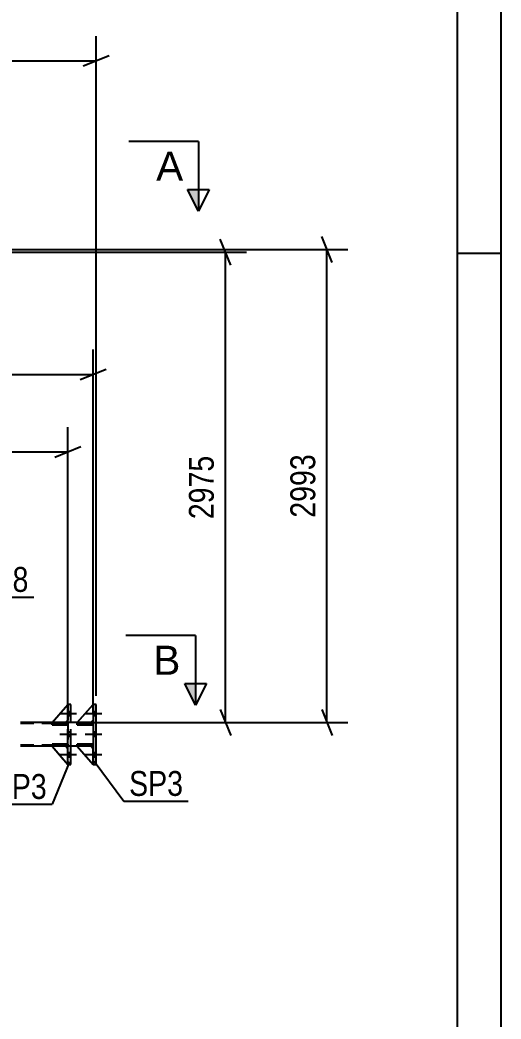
# Model space of a CAD drawing. Header units: millimetres. Extents: x -808 to 381, y -747 to 94.
# Drawn here: x 325.8 to 381.1, y -89.7 to 25.2 of the extents above; entities that cross this region are included whole.
import ezdxf

# ---------------------------------------------------------------- set-up
doc = ezdxf.new("R2010")
doc.units = ezdxf.units.MM
doc.linetypes.add('DXK_LINE_DOT2', pattern=[3.9198, 1.9599, -1.9599])
doc.styles.add('Arial', font='arial.ttf', dxfattribs={"height": 0.2})
doc.styles.add('Arial Narrow', font='ARIALN.TTF', dxfattribs={"height": 0.2})

# ---------------------------------------------------------------- blocks, each defined once
blk = doc.blocks.new('Unknown-232923327-64945')
at = {"color": 5, "linetype": 'Continuous'}
for p, q in [((381.12, -746.68), (381.12, 94.32)), ((376.12, -741.68), (376.12, 89.32)), ((381.12, -1.68), (376.12, -1.68))]:
    blk.add_line(p, q, dxfattribs=at)
blk = doc.blocks.new('Part-232923327-56431 - 56149')
at = {"color": 2, "linetype": 'Continuous'}
for p, q in [((334.55, -53.53), (334.19, -53.53)), ((334.19, -53.53), (334.19, -60.43)), ((334.55, -60.43), (334.55, -53.53)), ((334.19, -60.43), (334.55, -60.43))]:
    blk.add_line(p, q, dxfattribs=at)
blk = doc.blocks.new('Part-232923327-56437 - 56149')
at = {"color": 2, "linetype": 'Continuous'}
for p, q in [((331.65, -53.53), (331.29, -53.53)), ((331.29, -55.62), (331.29, -53.53)), ((331.65, -55.62), (331.65, -53.53)), ((331.29, -60.43), (331.29, -58.34)), ((331.65, -60.43), (331.65, -58.34)), ((331.29, -60.43), (331.65, -60.43))]:
    blk.add_line(p, q, dxfattribs=at)
at = {"color": 7, "linetype": 'DXK_LINE_DOT2'}
for p, q in [((331.29, -58.34), (331.29, -55.62)), ((331.65, -58.34), (331.65, -55.62))]:
    blk.add_line(p, q, dxfattribs=at)
blk = doc.blocks.new('Bolt-232923327-56592 - 56149')
at = {"linetype": 'Continuous'}
for points in [[(334.55, -54.85), (334.55, -54.38), (334.19, -54.38), (334.19, -54.85)], [(334.55, -54.85), (334.55, -54.38), (334.19, -54.38), (334.19, -54.85)], [(334.55, -54.85), (334.55, -54.38), (334.19, -54.38), (334.19, -54.85)], [(334.55, -57.22), (334.55, -56.74), (334.19, -56.74), (334.19, -57.22)], [(334.55, -57.22), (334.55, -56.74), (334.19, -56.74), (334.19, -57.22)], [(334.55, -59.58), (334.55, -59.11), (334.19, -59.11), (334.19, -59.58)], [(334.55, -59.58), (334.55, -59.11), (334.19, -59.11), (334.19, -59.58)], [(334.55, -59.58), (334.55, -59.11), (334.19, -59.11), (334.19, -59.58)]]:
    blk.add_hatch(color=1, dxfattribs=at).paths.add_polyline_path(points)
at = {"color": 1, "linetype": 'Continuous'}
for p, q in [((335.19, -54.62), (333.28, -54.62)), ((335.19, -54.62), (333.28, -54.62)), ((335.19, -54.62), (333.28, -54.62)), ((334.55, -54.38), (334.19, -54.38)), ((334.55, -54.38), (334.19, -54.38)), ((334.55, -54.38), (334.19, -54.38)), ((334.55, -54.85), (334.19, -54.85)), ((334.55, -54.85), (334.19, -54.85)), ((334.55, -54.85), (334.19, -54.85)), ((335.19, -56.98), (333.28, -56.98)), ((335.19, -56.98), (333.28, -56.98)), ((334.55, -56.74), (334.19, -56.74)), ((334.55, -56.74), (334.19, -56.74)), ((334.55, -57.22), (334.19, -57.22)), ((334.55, -57.22), (334.19, -57.22)), ((335.19, -59.34), (333.28, -59.34)), ((335.19, -59.34), (333.28, -59.34)), ((335.19, -59.34), (333.28, -59.34)), ((334.55, -59.11), (334.19, -59.11)), ((334.55, -59.11), (334.19, -59.11)), ((334.55, -59.11), (334.19, -59.11)), ((334.55, -59.58), (334.19, -59.58)), ((334.55, -59.58), (334.19, -59.58)), ((334.55, -59.58), (334.19, -59.58))]:
    blk.add_line(p, q, dxfattribs=at)
blk = doc.blocks.new('Part-232923327-56524 - 56149')
at = {"color": 2, "linetype": 'Continuous'}
for p, q in [((332.37, -55.62), (325.83, -55.62)), ((334.19, -55.62), (333.92, -55.62)), ((332.37, -58.34), (325.83, -58.34)), ((334.19, -58.34), (333.92, -58.34))]:
    blk.add_line(p, q, dxfattribs=at)
at = {"color": 7, "linetype": 'DXK_LINE_DOT2'}
for p, q in [((334.19, -55.73), (325.83, -55.73)), ((333.92, -55.62), (332.37, -55.62)), ((334.19, -55.62), (334.19, -58.34)), ((334.19, -58.23), (325.83, -58.23)), ((333.92, -58.34), (332.37, -58.34))]:
    blk.add_line(p, q, dxfattribs=at)
blk = doc.blocks.new('Part-232923327-56525 - 56149')
at = {"color": 7, "linetype": 'DXK_LINE_DOT2'}
for p, q in [((331.29, -55.62), (325.83, -55.62)), ((331.29, -55.73), (325.83, -55.73)), ((331.29, -55.62), (331.29, -58.34)), ((331.29, -58.23), (325.83, -58.23)), ((331.02, -58.34), (325.83, -58.34))]:
    blk.add_line(p, q, dxfattribs=at)
at = {"color": 2, "linetype": 'Continuous'}
for p, q in [((329.47, -58.34), (325.83, -58.34)), ((331.29, -58.34), (331.02, -58.34))]:
    blk.add_line(p, q, dxfattribs=at)
blk = doc.blocks.new('Part-232923327-56542 - 56149')
at = {"color": 7, "linetype": 'DXK_LINE_DOT2'}
for p, q in [((334.19, -55.73), (332.37, -55.73)), ((332.37, -55.73), (332.37, -55.87)), ((332.37, -55.87), (334.19, -55.87)), ((333.92, -55.87), (333.92, -55.73)), ((334.19, -55.87), (334.19, -55.73))]:
    blk.add_line(p, q, dxfattribs=at)
blk = doc.blocks.new('Part-232923327-56543 - 56149')
at = {"color": 7, "linetype": 'DXK_LINE_DOT2'}
for p, q in [((334.19, -58.09), (332.37, -58.09)), ((332.37, -58.09), (332.37, -58.23)), ((332.37, -58.23), (334.19, -58.23)), ((333.92, -58.23), (333.92, -58.09)), ((334.19, -58.23), (334.19, -58.09))]:
    blk.add_line(p, q, dxfattribs=at)
blk = doc.blocks.new('Part-232923327-56544 - 56149')
at = {"color": 2, "linetype": 'Continuous'}
for p, q in [((332.37, -55.87), (332.37, -55.73)), ((332.37, -55.73), (334.19, -55.73)), ((334.19, -55.87), (332.37, -55.87)), ((334.19, -55.73), (334.19, -55.87))]:
    blk.add_line(p, q, dxfattribs=at)
at = {"color": 7, "linetype": 'DXK_LINE_DOT2'}
blk.add_line((333.92, -55.87), (333.92, -55.73), dxfattribs=at)
blk = doc.blocks.new('Part-232923327-56545 - 56149')
at = {"color": 2, "linetype": 'Continuous'}
for p, q in [((332.37, -58.23), (332.37, -58.09)), ((332.37, -58.09), (334.19, -58.09)), ((334.19, -58.23), (332.37, -58.23)), ((334.19, -58.09), (334.19, -58.23))]:
    blk.add_line(p, q, dxfattribs=at)
at = {"color": 7, "linetype": 'DXK_LINE_DOT2'}
blk.add_line((333.92, -58.23), (333.92, -58.09), dxfattribs=at)
blk = doc.blocks.new('Part-232923327-56546 - 56149')
at = {"color": 7, "linetype": 'DXK_LINE_DOT2'}
for p, q in [((332.37, -55.62), (334.19, -53.53)), ((334.19, -53.53), (334.19, -55.34)), ((333.92, -55.62), (332.37, -55.62)), ((334.19, -55.34), (333.92, -55.62))]:
    blk.add_line(p, q, dxfattribs=at)
blk = doc.blocks.new('Part-232923327-56547 - 56149')
at = {"color": 2, "linetype": 'Continuous'}
for p, q in [((332.37, -55.62), (334.19, -53.53)), ((333.92, -55.62), (332.37, -55.62)), ((334.19, -55.34), (333.92, -55.62))]:
    blk.add_line(p, q, dxfattribs=at)
at = {"color": 7, "linetype": 'DXK_LINE_DOT2'}
blk.add_line((334.19, -53.53), (334.19, -55.34), dxfattribs=at)
blk = doc.blocks.new('Part-232923327-56548 - 56149')
at = {"color": 7, "linetype": 'DXK_LINE_DOT2'}
for p, q in [((333.92, -58.34), (332.37, -58.34)), ((332.37, -58.34), (334.19, -60.43)), ((334.19, -58.62), (333.92, -58.34)), ((334.19, -60.43), (334.19, -58.62))]:
    blk.add_line(p, q, dxfattribs=at)
blk = doc.blocks.new('Part-232923327-56549 - 56149')
at = {"color": 2, "linetype": 'Continuous'}
for p, q in [((333.92, -58.34), (332.37, -58.34)), ((332.37, -58.34), (334.19, -60.43)), ((334.19, -58.62), (333.92, -58.34))]:
    blk.add_line(p, q, dxfattribs=at)
at = {"color": 7, "linetype": 'DXK_LINE_DOT2'}
blk.add_line((334.19, -60.43), (334.19, -58.62), dxfattribs=at)
blk = doc.blocks.new('Part-232923327-56558 - 56149')
at = {"color": 7, "linetype": 'DXK_LINE_DOT2'}
for p, q in [((331.29, -55.73), (329.47, -55.73)), ((329.47, -55.73), (329.47, -55.87)), ((329.47, -55.87), (331.29, -55.87)), ((331.02, -55.87), (331.02, -55.73)), ((331.29, -55.87), (331.29, -55.73))]:
    blk.add_line(p, q, dxfattribs=at)
blk = doc.blocks.new('Part-232923327-56559 - 56149')
at = {"color": 7, "linetype": 'DXK_LINE_DOT2'}
for p, q in [((331.29, -58.09), (329.47, -58.09)), ((329.47, -58.23), (329.47, -58.09)), ((329.47, -58.23), (329.47, -58.23)), ((329.47, -58.23), (331.29, -58.23)), ((331.02, -58.23), (331.02, -58.09)), ((331.02, -58.23), (331.02, -58.23)), ((331.29, -58.23), (331.29, -58.09))]:
    blk.add_line(p, q, dxfattribs=at)
blk = doc.blocks.new('Part-232923327-56560 - 56149')
at = {"color": 7, "linetype": 'DXK_LINE_DOT2'}
for p, q in [((329.47, -55.87), (329.47, -55.73)), ((329.47, -55.73), (331.29, -55.73)), ((331.29, -55.87), (329.47, -55.87)), ((331.02, -55.87), (331.02, -55.73)), ((331.29, -55.73), (331.29, -55.87))]:
    blk.add_line(p, q, dxfattribs=at)
blk = doc.blocks.new('Part-232923327-56561 - 56149')
at = {"color": 7, "linetype": 'DXK_LINE_DOT2'}
for p, q in [((329.47, -58.23), (329.47, -58.09)), ((329.47, -58.09), (331.29, -58.09)), ((331.29, -58.23), (329.47, -58.23)), ((329.47, -58.23), (329.47, -58.23)), ((331.02, -58.23), (331.02, -58.09)), ((331.29, -58.09), (331.29, -58.23))]:
    blk.add_line(p, q, dxfattribs=at)
blk = doc.blocks.new('Part-232923327-56562 - 56149')
at = {"color": 7, "linetype": 'DXK_LINE_DOT2'}
for p, q in [((329.47, -55.62), (331.29, -53.53)), ((331.29, -53.53), (331.29, -55.34)), ((331.02, -55.62), (329.47, -55.62)), ((331.29, -55.34), (331.02, -55.62))]:
    blk.add_line(p, q, dxfattribs=at)
blk = doc.blocks.new('Part-232923327-56563 - 56149')
at = {"color": 2, "linetype": 'Continuous'}
for p, q in [((329.47, -55.62), (331.29, -53.53)), ((331.29, -55.34), (331.02, -55.62))]:
    blk.add_line(p, q, dxfattribs=at)
at = {"color": 7, "linetype": 'DXK_LINE_DOT2'}
for p, q in [((331.29, -53.53), (331.29, -55.34)), ((331.02, -55.62), (329.47, -55.62)), ((329.47, -55.62), (329.47, -55.62)), ((331.02, -55.62), (331.02, -55.62))]:
    blk.add_line(p, q, dxfattribs=at)
blk = doc.blocks.new('Part-232923327-56564 - 56149')
at = {"color": 7, "linetype": 'DXK_LINE_DOT2'}
for p, q in [((331.02, -58.34), (329.47, -58.34)), ((329.47, -58.34), (331.29, -60.43)), ((331.29, -58.62), (331.02, -58.34)), ((331.29, -60.43), (331.29, -58.62))]:
    blk.add_line(p, q, dxfattribs=at)
blk = doc.blocks.new('Part-232923327-56565 - 56149')
at = {"color": 2, "linetype": 'Continuous'}
for p, q in [((331.02, -58.34), (329.47, -58.34)), ((329.47, -58.34), (331.29, -60.43)), ((331.29, -58.62), (331.02, -58.34))]:
    blk.add_line(p, q, dxfattribs=at)
at = {"color": 7, "linetype": 'DXK_LINE_DOT2'}
blk.add_line((331.29, -60.43), (331.29, -58.62), dxfattribs=at)
blk = doc.blocks.new('Bolt-232923327-56597 - 56149')
at = {"linetype": 'Continuous'}
for points in [[(331.65, -54.85), (331.65, -54.38), (331.29, -54.38), (331.29, -54.85)], [(331.65, -54.85), (331.65, -54.38), (331.29, -54.38), (331.29, -54.85)], [(331.65, -54.85), (331.65, -54.38), (331.29, -54.38), (331.29, -54.85)], [(331.65, -59.58), (331.65, -59.11), (331.29, -59.11), (331.29, -59.58)], [(331.65, -59.58), (331.65, -59.11), (331.29, -59.11), (331.29, -59.58)], [(331.65, -59.58), (331.65, -59.11), (331.29, -59.11), (331.29, -59.58)]]:
    blk.add_hatch(color=1, dxfattribs=at).paths.add_polyline_path(points)
at = {"color": 1, "linetype": 'Continuous'}
for p, q in [((332.29, -54.62), (330.38, -54.62)), ((332.29, -54.62), (330.38, -54.62)), ((332.29, -54.62), (330.38, -54.62)), ((331.65, -54.38), (331.29, -54.38)), ((331.65, -54.38), (331.29, -54.38)), ((331.65, -54.38), (331.29, -54.38)), ((331.65, -54.85), (331.29, -54.85)), ((331.65, -54.85), (331.29, -54.85)), ((331.65, -54.85), (331.29, -54.85)), ((332.29, -59.34), (330.38, -59.34)), ((332.29, -59.34), (330.38, -59.34)), ((332.29, -59.34), (330.38, -59.34)), ((331.65, -59.11), (331.29, -59.11)), ((331.65, -59.11), (331.29, -59.11)), ((331.65, -59.11), (331.29, -59.11)), ((331.65, -59.58), (331.29, -59.58)), ((331.65, -59.58), (331.29, -59.58)), ((331.65, -59.58), (331.29, -59.58))]:
    blk.add_line(p, q, dxfattribs=at)
at = {"color": 1, "linetype": 'DXK_LINE_DOT2'}
for p, q in [((332.29, -56.98), (330.38, -56.98)), ((332.29, -56.98), (330.38, -56.98)), ((331.65, -56.74), (331.29, -56.74)), ((331.65, -56.74), (331.29, -56.74)), ((331.65, -57.22), (331.29, -57.22)), ((331.65, -57.22), (331.29, -57.22))]:
    blk.add_line(p, q, dxfattribs=at)
blk = doc.blocks.new('StraightDimension-232923327-82495 - 56149')
at = {"color": 7, "linetype": 'Continuous'}
for p, q in [((334.55, -52.53), (334.55, 23.34)), ((333.05, 19.89), (336.05, 21.09)), ((-0.29, 20.49), (334.55, 20.49))]:
    blk.add_line(p, q, dxfattribs=at)
blk = doc.blocks.new('StraightDimension-232923327-125410 - 56149')
at = {"color": 7, "linetype": 'Continuous'}
for p, q in [((303.53, -2.53), (303.53, -17.97)), ((334.19, -54.62), (334.19, -12.72)), ((305.03, -14.97), (302.03, -16.17)), ((303.53, -15.57), (334.19, -15.57)), ((332.69, -16.17), (335.69, -14.97))]:
    blk.add_line(p, q, dxfattribs=at)
at = {"color": 0}
blk.add_wipeout([(323.12, -14.82), (323.12, -10.62), (314.6, -10.62), (314.6, -14.82)], dxfattribs=at)
at = {"color": 3, "style": 'Arial Narrow'}
blk.add_text('1990', height=2.863, dxfattribs=at).set_placement((315.2, -14.22))
blk = doc.blocks.new('StraightDimension-232923327-105900 - 56149')
at = {"color": 7, "linetype": 'Continuous'}
for p, q in [((361.7, -2.7), (360.5, 0.3)), ((304.53, -1.2), (363.5, -1.2)), ((361.1, -55.62), (361.1, -1.2)), ((360.5, -54.12), (361.7, -57.12)), ((333.37, -55.62), (363.5, -55.62))]:
    blk.add_line(p, q, dxfattribs=at)
at = {"color": 0}
blk.add_wipeout([(360.35, -24.15), (356.15, -24.15), (356.15, -32.66), (360.35, -32.66)], dxfattribs=at)
at = {"color": 3, "style": 'Arial Narrow'}
blk.add_text('2993', height=2.863, rotation=90.0002, dxfattribs=at).set_placement((359.75, -32.06))
blk = doc.blocks.new('StraightDimension-232923327-125386 - 56149')
at = {"color": 7, "linetype": 'Continuous'}
for p, q in [((303.53, -2.53), (303.53, -26.88)), ((331.29, -54.62), (331.29, -21.63)), ((305.03, -23.88), (302.03, -25.08)), ((329.79, -25.08), (332.79, -23.88)), ((303.53, -24.48), (331.29, -24.48))]:
    blk.add_line(p, q, dxfattribs=at)
at = {"color": 0}
blk.add_wipeout([(321.66, -23.73), (321.66, -19.53), (313.15, -19.53), (313.15, -23.73)], dxfattribs=at)
at = {"color": 3, "style": 'Arial Narrow'}
blk.add_text('1830', height=2.863, dxfattribs=at).set_placement((313.75, -23.13))
blk = doc.blocks.new('StraightDimension-232923327-125436 - 56149')
at = {"color": 7, "linetype": 'Continuous'}
for p, q in [((350.03, -3.03), (348.83, -0.03)), ((152.96, -1.53), (351.83, -1.53)), ((349.43, -55.62), (349.43, -1.53)), ((348.83, -54.12), (350.03, -57.12)), ((332.29, -55.62), (351.83, -55.62))]:
    blk.add_line(p, q, dxfattribs=at)
at = {"color": 0}
blk.add_wipeout([(348.68, -24.32), (344.48, -24.32), (344.48, -32.83), (348.68, -32.83)], dxfattribs=at)
at = {"color": 3, "style": 'Arial Narrow'}
blk.add_text('2975', height=2.863, rotation=90.0002, dxfattribs=at).set_placement((348.08, -32.23))
blk = doc.blocks.new('Mark-232923327-82557 - 56149')
at = {"color": 30, "linetype": 'Continuous'}
for p, q in [((314.42, -44.73), (317.95, -41.19)), ((317.95, -41.19), (327.38, -41.19))]:
    blk.add_line(p, q, dxfattribs=at)
at = {"color": 0}
blk.add_wipeout([(326.78, -40.59), (326.78, -37.59), (318.55, -37.59), (318.55, -40.59)], dxfattribs=at)
blk.add_wipeout([(326.78, -40.59), (326.78, -37.59), (318.55, -37.59), (318.55, -40.59)], dxfattribs=at)
at = {"color": 3, "style": 'Arial Narrow'}
blk.add_text('M508', height=2.863, dxfattribs=at).set_placement((318.55, -40.59))
blk = doc.blocks.new('SectionMark-232923327-69748 - 56149')
at = {"linetype": 'Continuous'}
blk.add_hatch(color=6, dxfattribs=at).paths.add_polyline_path([(345.06, 5.7), (346.31, 5.7), (346.31, 3.2)])
at = {"color": 6, "linetype": 'Continuous'}
for p, q in [((346.31, 11.2), (338.31, 11.2)), ((346.31, 11.2), (346.31, 3.2)), ((345.06, 5.7), (347.56, 5.7)), ((346.31, 3.2), (345.06, 5.7)), ((347.56, 5.7), (346.31, 3.2))]:
    blk.add_line(p, q, dxfattribs=at)
at = {"color": 0, "linetype": 'Continuous'}
blk.add_wipeout([(344.56, 6.7), (344.56, 10.2), (341.45, 10.2), (341.45, 6.7)], dxfattribs=at)
at = {"color": 3, "linetype": 'Continuous', "style": 'Arial'}
blk.add_text('A', height=3.34, dxfattribs=at).set_placement((341.45, 6.7))
blk = doc.blocks.new('SectionMark-232923327-73772 - 56149')
at = {"linetype": 'Continuous'}
blk.add_hatch(color=6, dxfattribs=at).paths.add_polyline_path([(344.73, -51.12), (345.98, -51.12), (345.98, -53.62)])
at = {"color": 6, "linetype": 'Continuous'}
for p, q in [((345.98, -45.62), (337.98, -45.62)), ((345.98, -45.62), (345.98, -53.62)), ((344.73, -51.12), (347.23, -51.12)), ((345.98, -53.62), (344.73, -51.12)), ((347.23, -51.12), (345.98, -53.62))]:
    blk.add_line(p, q, dxfattribs=at)
at = {"color": 0, "linetype": 'Continuous'}
blk.add_wipeout([(344.23, -50.12), (344.23, -46.62), (341.12, -46.62), (341.12, -50.12)], dxfattribs=at)
at = {"color": 3, "linetype": 'Continuous', "style": 'Arial'}
blk.add_text('B', height=3.34, dxfattribs=at).set_placement((341.12, -50.12))
blk = doc.blocks.new('Mark-232923327-83325 - 56149')
at = {"color": 30, "linetype": 'Continuous'}
for p, q in [((334.31, -60.05), (337.74, -64.65)), ((337.74, -64.65), (345.15, -64.65))]:
    blk.add_line(p, q, dxfattribs=at)
at = {"color": 0}
blk.add_wipeout([(344.55, -64.05), (344.55, -61.05), (338.34, -61.05), (338.34, -64.05)], dxfattribs=at)
blk.add_wipeout([(344.55, -64.05), (344.55, -61.05), (338.34, -61.05), (338.34, -64.05)], dxfattribs=at)
at = {"color": 3, "style": 'Arial Narrow'}
blk.add_text('SP3', height=2.863, dxfattribs=at).set_placement((338.34, -64.05))
blk = doc.blocks.new('Mark-232923327-83328 - 56149')
at = {"color": 30, "linetype": 'Continuous'}
for p in [(331.47, -60.14), (322.06, -65)]:
    blk.add_line(p, (329.47, -65), dxfattribs=at)
at = {"color": 0}
blk.add_wipeout([(328.87, -64.4), (328.87, -61.4), (322.66, -61.4), (322.66, -64.4)], dxfattribs=at)
blk.add_wipeout([(328.87, -64.4), (328.87, -61.4), (322.66, -61.4), (322.66, -64.4)], dxfattribs=at)
at = {"color": 3, "style": 'Arial Narrow'}
blk.add_text('SP3', height=2.863, dxfattribs=at).set_placement((322.66, -64.4))

msp = doc.modelspace()

# ---------------------------------------------------------------- block references
for name in ['Unknown-232923327-64945', 'Part-232923327-56562 - 56149', 'Part-232923327-56563 - 56149', 'Part-232923327-56437 - 56149', 'Part-232923327-56546 - 56149', 'Part-232923327-56547 - 56149', 'Part-232923327-56431 - 56149', 'Bolt-232923327-56597 - 56149', 'Bolt-232923327-56592 - 56149', 'Part-232923327-56524 - 56149', 'Part-232923327-56525 - 56149', 'Part-232923327-56558 - 56149', 'Part-232923327-56560 - 56149', 'Part-232923327-56542 - 56149', 'Part-232923327-56544 - 56149', 'Part-232923327-56559 - 56149', 'Part-232923327-56561 - 56149', 'Part-232923327-56564 - 56149', 'Part-232923327-56565 - 56149', 'Part-232923327-56543 - 56149', 'Part-232923327-56545 - 56149', 'Part-232923327-56548 - 56149', 'Part-232923327-56549 - 56149']:
    msp.add_blockref(name, (0, 0))

# ---------------------------------------------------------------- next in the draw order: block references
for name in ['StraightDimension-232923327-82495 - 56149', 'Mark-232923327-83328 - 56149', 'Mark-232923327-83325 - 56149']:
    msp.add_blockref(name, (0, 0))

# ---------------------------------------------------------------- next in the draw order: block references
for name in ['SectionMark-232923327-69748 - 56149', 'StraightDimension-232923327-125410 - 56149']:
    msp.add_blockref(name, (0, 0))

# ---------------------------------------------------------------- next in the draw order: block references
msp.add_blockref('StraightDimension-232923327-105900 - 56149', (0, 0))

# ---------------------------------------------------------------- next in the draw order: block references
msp.add_blockref('StraightDimension-232923327-125386 - 56149', (0, 0))

# ---------------------------------------------------------------- next in the draw order: block references
msp.add_blockref('StraightDimension-232923327-125436 - 56149', (0, 0))

# ---------------------------------------------------------------- next in the draw order: block references
for name in ['Mark-232923327-82557 - 56149', 'SectionMark-232923327-73772 - 56149']:
    msp.add_blockref(name, (0, 0))

doc.saveas('drawing.dxf')
